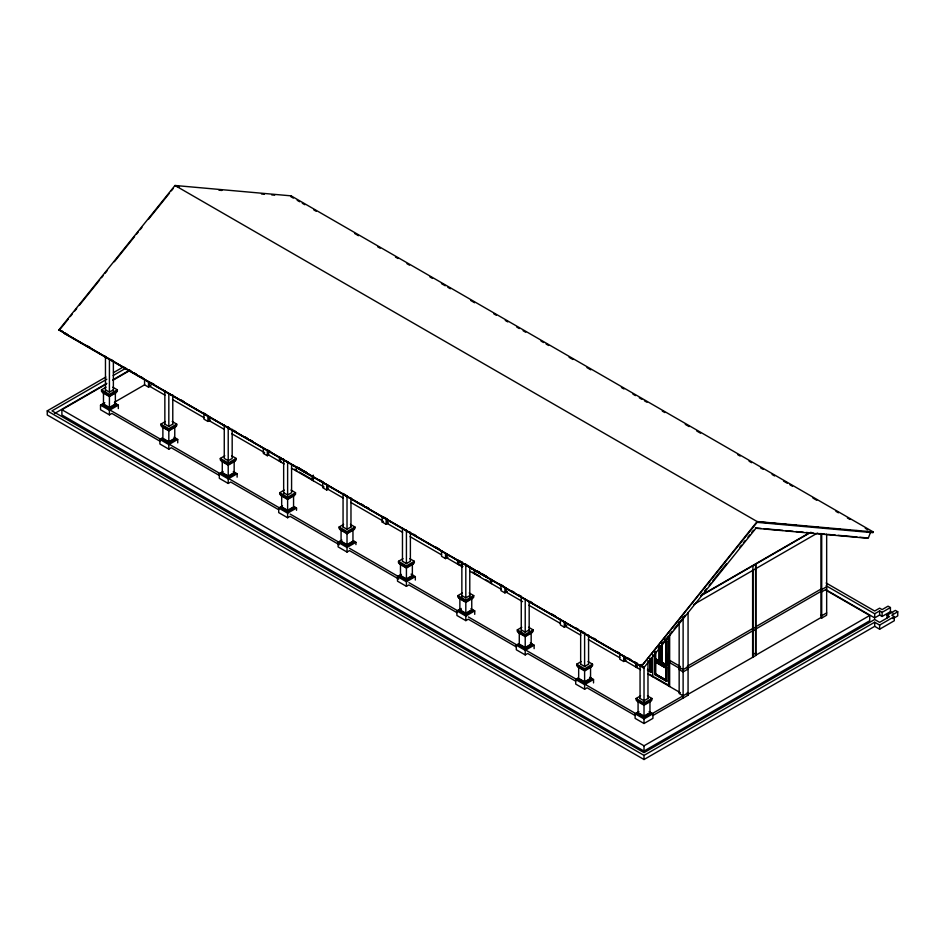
<?xml version="1.0" encoding="UTF-8"?>
<svg xmlns="http://www.w3.org/2000/svg" width="945" height="945" viewBox="0 0 945 945"><rect width="100%" height="100%" fill="white"/><g stroke="black" fill="none" stroke-linecap="round" stroke-linejoin="round"><path stroke-width="1.42" d="M291.095 195.851L175.002 185.48L58.921 329.899L641.324 666.402L757.122 522.349L872.92 532.696L873.215 531.929L291.095 195.851L290.8 196.619L293.352 198.096M59.216 330.325L68.406 318.89M70.237 316.61L72.08 314.319M74.832 310.893L76.675 308.602M79.427 305.176L99.65 280.027M101.481 277.736L103.324 275.444M105.167 273.164L106.998 270.872M114.357 261.73L134.568 236.581M136.411 234.289L138.242 232.009M140.084 229.718L141.927 227.426M148.353 219.429L169.498 193.134M171.328 190.843L173.171 188.563M64.496 333.597L65.016 332.959L67.567 334.435M641.324 666.402L757.122 521.557L873.215 531.929M643.049 667.619L643.261 666.556M658.346 648.589L660.189 646.297M662.043 643.994L663.886 641.69M665.729 639.399L668.505 635.95M670.348 633.646L672.202 631.355M674.045 629.051L685.137 615.266M700.836 595.728L702.678 593.425M704.533 591.133L706.376 588.829M709.152 585.38L710.994 583.089M712.849 580.785L726.705 563.551M739.64 547.462L741.482 545.159M743.325 542.867L745.18 540.564M747.944 537.114L749.798 534.823M751.641 532.519L753.496 530.228M62.252 330.904L63.906 333.254L643.639 667.961L755.929 528.267L868.231 538.296L870.699 531.917L866.341 531.527M893.001 618.632L897.75 615.88L897.75 611.769L891.808 615.195L894.289 616.624L894.289 620.747L879.63 629.205L874.68 626.346L644.018 759.52L47.25 414.973L47.25 410.862L105.875 377.02M113.518 372.602L123.712 366.719M106.797 379.228L51.999 410.862L644.018 752.657L874.68 619.483L879.63 622.342L889.528 616.624L887.06 615.195L887.06 617.935M113.176 375.543L125.921 368.184M54.55 413.508L106.797 383.339M113.176 379.666L129.737 370.097M826.332 590.424L869.731 615.478L869.731 620.747L644.018 751.062L61.897 414.973L61.897 409.717L106.537 383.954M112.916 380.268L129.489 370.7M112.821 387.214L117.345 389.824L117.345 391.431L109.419 396.002L101.505 391.431L101.505 389.824L106.029 387.214M105.462 389.824L109.419 392.116L113.376 389.824M101.505 389.824L109.419 394.408L117.345 389.824M110.577 394.762L116.353 391.431L116.353 392.577L109.419 396.569L102.497 392.577L102.497 391.431L109.419 395.435M159.859 441.126L111.9 413.437L109.419 414.867L100.513 409.717L100.513 405.145L104.8 402.676M114.439 402.251L144.561 384.851L148.53 387.143L150.999 385.714M103.477 392.577L103.477 403.999L109.419 407.437L115.361 403.999L115.361 392.577M109.419 408.004L116.353 403.999L116.353 405.145L109.419 409.15L102.497 405.145L102.497 403.999L109.419 408.004L109.419 409.15M100.513 405.145L109.419 410.295L118.326 405.145L118.326 408.583M172.214 421.505L176.739 424.128L176.739 425.722L168.824 430.294L160.898 425.722L160.898 424.128L165.422 421.505M164.855 424.128L168.824 426.408L172.781 424.128M160.898 424.128L168.824 428.699L176.739 424.128M169.97 429.054L172.285 427.719M173.443 427.057L175.746 425.722L175.746 426.868L168.824 430.873L161.89 426.868L161.89 425.722L167.667 429.054M219.264 475.418L171.293 447.729L168.824 449.159L159.906 444.008L159.906 439.437L162.457 437.972M162.883 426.868L162.883 438.303L168.824 441.728L174.766 438.303L174.766 426.868M168.824 442.295L175.746 438.303L175.746 439.437L168.824 443.441L161.89 439.437L161.89 438.303L168.824 442.295L168.824 443.441M203.966 413.532L203.966 419.155L207.924 421.435L210.404 420.005M159.906 439.437L168.824 444.587L177.731 439.437L177.731 442.874M231.619 455.809L236.144 458.419L236.144 460.014L228.217 464.586L220.303 460.014L220.303 458.419L224.827 455.809M220.303 458.419L228.217 462.991L236.144 458.419M233.994 460.687L228.217 464.019L222.441 460.687M278.657 509.709L230.698 482.021L228.217 483.45L219.311 478.312L219.311 473.74L223.126 471.531M222.276 461.16L222.276 472.594L228.217 476.02L234.159 472.594L234.159 461.16M228.217 476.587L235.151 472.594L235.151 473.74L228.217 477.733L221.295 473.74L221.295 472.594L228.217 476.587L228.217 477.733M263.36 447.824L263.36 453.446L267.329 455.726L268.616 454.982L284.15 463.96M219.311 473.74L228.217 478.879L237.124 473.74L237.124 477.166M282.472 459.565L283.169 459.164M281.09 461.503L280.488 461.845L280.488 457.427M299.104 468.247L298.313 468.708L310.385 475.453L309.7 474.473M291.013 490.101L295.537 492.711L295.537 494.306L287.623 498.889L279.696 494.306L279.696 492.711L284.221 490.101M312.76 479.788L312.169 480.131L312.169 475.713M279.696 492.711L287.623 497.283L295.537 492.711M293.399 494.979L287.623 498.31L283.004 495.641M339.326 544.733L290.091 516.313L287.623 517.742L278.704 512.603L278.704 508.032L282.531 505.823M281.681 495.452L281.681 506.886L287.623 510.312L293.564 506.886L293.564 495.452M287.623 510.891L294.545 506.886L294.545 508.032L287.623 512.025L280.689 508.032L280.689 506.886L287.623 510.891L287.623 512.025M322.765 482.115L322.765 487.738L326.722 490.03L328.01 489.286L343.13 498.015M278.704 508.032L287.623 513.17L296.529 508.032L296.529 510.312M350.418 524.392L354.942 527.003L354.942 528.609L347.016 533.181L339.101 528.609L339.101 527.003L343.626 524.392M343.059 527.003L347.016 529.294L350.973 527.003M339.101 527.003L347.016 531.574L354.942 527.003M347.016 532.602L350.489 530.606M398.719 579.037L349.496 550.616L347.016 552.045L338.109 546.895L338.109 542.324L341.925 540.115M382.158 516.407L382.158 522.03L383.446 521.286M341.074 529.743L341.074 541.178L347.016 544.603L352.957 541.178L352.957 529.743M347.016 545.182L353.95 541.178L353.95 542.324L347.016 546.328L340.094 542.324L340.094 541.178L347.016 545.182L347.016 546.328M382.158 522.03L386.127 524.321L388.596 522.892M338.109 542.324L347.016 547.462L355.934 542.324L355.934 544.603M409.811 558.684L414.335 561.295L414.335 562.901L406.421 567.472L398.495 562.901L398.495 561.295L403.019 558.684M402.464 561.295L406.421 563.586L410.378 561.295M398.495 561.295L406.421 565.866L414.335 561.295M408.724 565.571L406.421 566.905L399.487 562.901L399.487 564.047L406.421 568.039L413.343 564.047L413.343 562.901L411.04 564.236M456.86 612.596L408.89 584.908L406.421 586.337L397.502 581.187L397.502 576.615L401.33 574.406M400.479 564.047L400.479 575.47L406.421 578.907L412.363 575.47L412.363 564.047M406.421 579.474L413.343 575.47L413.343 576.615L406.421 580.62L399.487 576.615L399.487 575.47L406.421 579.474L406.421 580.62M441.563 550.699L441.563 556.321L445.52 558.613L448.001 557.184M397.502 576.615L406.421 581.766L415.327 576.615L415.327 580.041M461.562 561.932L460.664 562.44L463.05 563.811M475.122 573.532L474.532 573.875L474.532 569.445M487.892 577.36L477.201 571.182L476.504 571.583L488.589 578.328M469.216 592.976L473.74 595.598L473.74 597.193L465.814 601.764L457.9 597.193L457.9 595.598L462.424 592.976M490.963 582.675L490.372 583.018L490.372 578.588M469.783 595.598L465.814 597.878L461.857 595.598M457.9 595.598L465.814 600.169L473.74 595.598M468.129 599.862L465.814 601.197L460.038 597.854M469.287 599.189L472.748 597.193L472.748 598.339L465.814 602.331L458.892 598.339L458.892 597.193M516.254 646.888L468.295 619.199L465.814 620.629L456.907 615.478L456.907 610.907L461.195 608.438M458.892 610.907L465.814 614.911L472.748 610.907L472.748 609.773L465.814 613.766L458.892 609.773L458.892 610.907L461.195 609.572M459.872 598.339L459.872 609.773L465.814 613.199L471.756 609.773L471.756 598.339M500.956 585.002L500.956 590.625L504.925 592.905L507.394 591.476M456.907 610.907L465.814 616.057L474.733 610.907L474.733 614.345M528.609 627.279L533.134 629.89L533.134 631.484L525.219 636.056L517.293 631.484L517.293 629.89L521.817 627.279M529.176 629.89L525.219 632.17L521.262 629.89M517.293 629.89L525.219 634.461L533.134 629.89M528.68 633.493L532.141 631.484L532.141 632.63L525.219 636.635L518.285 632.63L518.285 631.484L525.219 635.489M575.659 681.18L527.688 653.491L525.219 654.92L516.313 649.782L516.313 645.199L518.852 643.734M519.278 632.63L519.278 644.065L525.219 647.49L531.161 644.065L531.161 632.63M525.219 648.057L532.141 644.065L532.141 645.199L525.219 649.203L518.285 645.199L518.285 644.065L525.219 648.057L525.219 649.203M560.361 619.294L560.361 624.917L564.319 627.197L566.799 625.767M516.313 645.199L525.219 650.349L534.126 645.199L534.126 648.636M588.014 661.571L592.539 664.181L592.539 665.776L584.612 670.348L576.698 665.776L576.698 664.181L581.222 661.571M702.359 594.606L809.617 532.673M701.131 595.645L810.999 532.224M580.655 664.181L584.612 666.461L588.581 664.181M693.476 604.646L817.39 533.098M576.698 664.181L584.612 668.753L592.539 664.181M585.77 669.119L588.085 667.784M589.231 667.111L591.546 665.776L591.546 666.922L584.612 670.926L577.69 666.922L577.69 665.776L583.467 669.119M635.052 715.483L587.093 687.783L584.612 689.212L575.706 684.074L575.706 679.502L578.257 678.026M578.671 666.922L578.671 678.356L584.612 681.782L590.554 678.356L590.554 666.922M584.612 682.361L591.546 678.356L591.546 679.502L584.612 683.495L577.69 679.502L577.69 678.356L584.612 682.361L584.612 683.495M619.766 653.586L619.766 659.208L623.724 661.5L626.192 660.071M575.706 679.502L584.612 684.641L593.531 679.502L593.531 682.928M668.564 638.914L668.564 636.859M665.8 641.773L665.894 664.583M664.689 639.989L666.78 641.206L666.095 641.608L666.591 666.012L661.335 662.977L661.335 645.553M638.867 665.327L639.753 664.807M637.485 667.264L636.883 667.607L636.883 663.189M660.153 646.085L659.953 662.185L654.708 659.149L655.594 658.641L655.594 651.495M654.708 660.756L666.78 667.501L666.591 681.333L654.708 674.47L654.708 660.756L666.591 667.607L666.591 681.333M655.405 661.724L666.19 667.843L666.095 680.246L666.78 681.215L654.909 674.352L654.909 660.638L655.405 661.724L666.095 667.891L666.78 667.501M655.594 662.067L665.894 668.009L655.594 662.067L655.594 673.95L654.708 674.47M659.256 660.756L659.256 646.463M654.909 653.231L654.909 659.031L660.153 662.067L659.456 661.098L659.563 646.463M661.335 662.977L662.232 662.469L662.232 642.458M647.762 669.438L650.054 670.749L650.054 658.866M647.668 669.485L650.349 671.044L650.349 658.689M650.751 672.178L650.94 658.346L650.751 672.178L648.376 670.808M666.095 664.926L666.19 641.549M653.326 676.407L652.723 676.75L652.723 654.625M687.275 666.296L752.622 628.567M755.587 626.854L820.922 589.137M752.917 628.744L755.882 627.031M688.066 666.757L683.117 669.615L679.16 667.324M821.713 589.585L826.662 586.739M687.275 668.576L752.622 630.858M755.587 629.146L820.922 591.416M647.408 695.863L651.932 698.473L651.932 700.08L644.018 704.651L636.091 700.08L636.091 698.473L640.615 695.863M752.917 631.024L755.882 629.311M688.066 669.036L683.117 671.895L679.16 669.615M821.713 591.877L826.662 589.018M647.975 698.473L644.018 700.765L640.06 698.473M636.091 698.473L644.018 703.045L651.932 698.473M649.794 700.741L644.018 704.072L638.241 700.741M649.109 711.585L652.924 713.794L652.924 718.365L644.018 723.504L635.111 718.365L635.111 713.794L638.926 711.585M638.076 701.214L638.076 712.648L644.018 716.074L649.959 712.648L649.959 701.214M644.018 716.653L650.94 712.648L650.94 713.794L644.018 717.798L637.084 713.794L637.084 712.648L644.018 716.653L644.018 717.798M651.743 713.9L688.066 692.933L687.275 692.472M826.662 612.915L821.713 615.774L820.922 615.313M635.111 713.794L644.018 718.932L652.924 713.794M755.882 564.047L755.882 655.487L687.275 694.764L688.066 695.213L688.066 612.549M755.587 563.87L755.587 655.322L820.922 617.593L821.713 618.054L826.662 615.195L826.662 533.996M652.96 715.483L688.066 695.213M61.897 409.717L644.018 745.806L869.731 615.478M826.178 585.758L874.68 613.766L879.63 610.907L882.11 612.336L890.426 607.541L890.426 611.651L882.11 616.459L879.63 615.03L874.68 617.888L826.178 589.881M47.25 410.862L644.018 755.398L874.68 622.223L879.63 625.082L894.289 616.624M887.06 615.195L895.376 610.399L897.75 611.769M176.479 186.401L179.408 186.673M218.98 190.205L221.91 190.465M261.493 193.997L264.423 194.257M271.747 194.918L274.676 195.178M760.288 522.053L766.1 522.573M771.911 523.093L776.27 523.483M782.082 524.002L786.441 524.392M792.253 524.912L796.611 525.302M803.876 525.952L806.782 526.211M814.047 526.861L818.405 527.251M824.217 527.771L828.576 528.16M834.376 528.68L840.188 529.2M845.999 529.72L850.358 530.098M856.17 530.617L860.529 531.007M761.15 528.444L755.338 527.924L755.929 528.267M764.044 528.704L782.921 530.393M785.827 530.653L793.079 531.303M795.985 531.551L803.25 532.2M806.144 532.46L813.409 533.11M817.756 533.5L825.02 534.149M827.926 534.409L835.179 535.059M838.085 535.319L856.95 537.008M859.855 537.256L867.12 537.906M297.191 200.305L299.742 201.781M302.294 203.246L304.845 204.722M313.787 209.885L316.339 211.361M354.635 233.474L358.462 235.683M377.61 246.739L380.162 248.204M395.482 257.052L398.034 258.528M406.976 263.69L409.528 265.155M429.951 276.956L432.503 278.432M441.433 283.583L445.272 285.792M447.824 287.268L450.375 288.745M470.799 300.534L474.626 302.743M493.774 313.799L496.326 315.276M505.268 320.438L507.819 321.914M516.761 327.064L519.313 328.541M523.14 330.75L525.692 332.227M541.012 341.074L543.564 342.551M546.115 344.027L548.667 345.492M569.091 357.293L572.93 359.502M586.963 367.605L590.802 369.814M621.432 387.509L623.983 388.974M632.926 394.136L635.477 395.612M639.304 397.821L641.856 399.298M644.407 400.774L646.971 402.251M662.28 411.087L664.843 412.563M685.267 424.352L689.094 426.573M696.749 430.991L700.576 433.2M737.596 454.569L740.159 456.045M749.09 461.207L751.641 462.684M760.583 467.846L763.135 469.311M772.065 474.473L774.616 475.949M783.559 481.111L787.386 483.32M789.937 484.797L792.489 486.262M812.924 498.062L816.752 500.271M835.9 511.328L838.451 512.804M847.381 517.954L849.945 519.431M865.254 528.279L867.805 529.755M175.002 185.48L757.122 521.557M890.426 607.541L888.052 606.17L882.11 609.596L879.63 608.167L874.68 611.025L826.143 583.006M890.426 611.651L892.895 613.081M755.587 653.03L752.622 654.755M666.13 638.773L668.564 640.178L668.564 685.905L669.166 685.562L654.542 677.116M664.489 640.108L666.591 641.312L666.591 666.012M669.651 660.354L680.447 666.579M669.651 662.634L680.447 668.871M663.343 662.988L665.374 664.17M655.499 651.4L655.405 658.748L659.563 661.039M666.19 664.867L662.138 662.528L662.138 642.517M655.405 658.748L659.504 661.228M661.937 662.634L666.13 665.056M660.354 661.949L655.098 658.925L655.098 653.113M666.981 665.776L661.736 662.752L661.736 645.317M656.291 661.205L666.981 667.383M86.727 345.492L90.555 347.701M110.99 359.502L113.542 360.978M128.874 369.826L131.426 371.302M133.977 372.779L136.529 374.244M140.368 376.464L142.919 377.929M151.861 383.091L154.413 384.568M181.239 400.054L183.791 401.53M202.951 412.587L206.778 414.808M227.213 426.597L229.765 428.073M233.592 430.282L236.155 431.759M245.086 436.921L247.649 438.397M250.201 439.874L252.752 441.35M268.085 450.198L270.636 451.675M297.451 467.149L307.208 472.819M319.162 479.694L323.001 481.903M343.437 493.703L345.988 495.18M361.309 504.028L363.86 505.492M366.424 506.969L368.975 508.445M384.296 517.293L386.859 518.77M413.674 534.256L416.225 535.732M435.385 546.789L439.212 548.998M459.648 560.798L462.211 562.275M464.763 563.752L468.59 565.96M477.532 571.123L480.084 572.599M482.635 574.076L486.557 576.356M500.519 584.4L503.071 585.865M512.013 591.027L514.564 592.503M518.403 594.712L520.955 596.189M529.897 601.351L532.448 602.827M551.608 613.884L555.436 616.105M575.871 627.893L578.423 629.37M580.986 630.847L584.813 633.055M593.755 638.218L596.307 639.694M616.742 651.495L619.294 652.971M628.236 658.133L630.787 659.61M634.627 661.819L637.178 663.295M655.594 673.95L665.894 679.904L665.894 668.009M299.01 468.307L301.479 469.618M303.676 470.893L307.113 472.866M666.19 680.187L655.405 674.068L655.499 661.665M58.921 329.899L641.029 665.989M655.298 674.128L657.673 675.498M660.059 676.868L663.614 678.923M647.585 669.899L651.14 671.954L651.14 659.61M665.8 680.412L655.098 674.246L655.098 660.52M647.384 670.005L650.94 672.072L650.255 671.092M291.97 465.046L294.545 466.31L293.86 465.33M468.98 567.248L472.748 569.185L472.051 568.217M294.486 469.24L296.931 470.645L296.328 470.988L296.328 466.57M299.364 472.051L311.543 479.091M459.282 564.389L462.944 566.492M472.689 572.127L480.001 576.344M486.084 579.864L488.53 581.269M649.664 674.305L652.097 675.71M164.938 395.128L149.818 386.399L149.818 382.182M172.498 399.499L203.99 417.678M224.331 429.42L209.211 420.69L209.211 416.473M231.891 433.79L264.647 452.702M291.462 468.177L324.052 486.994M350.689 502.374L382.193 520.565M402.535 532.307L387.415 523.577L387.415 519.36M410.095 536.665L441.587 554.857M462.341 566.835L446.808 557.869L446.808 553.652M469.653 571.063L501.051 589.184M522.585 601.622L506.213 592.161L506.213 587.944M528.893 605.261L560.385 623.44M580.726 635.182L565.606 626.452L565.606 622.235M588.286 639.552L619.79 657.732M640.545 669.721L625.011 660.756L625.011 656.539M647.857 673.939L680.447 692.756M683.117 695.792L679.16 693.5L679.16 621.916M283.654 492.711L287.623 495.003L291.58 492.711L291.58 464.999M345.858 531.94L340.094 528.609L340.094 529.743L347.016 533.748L353.95 529.743L353.95 528.609M114.51 402.948L118.326 405.145M173.915 437.24L177.731 439.437M233.309 471.531L237.124 473.74M293.978 506.555L296.529 508.032M353.383 540.859L355.934 542.324M411.04 574.135L415.327 576.615M470.905 608.71L474.733 610.907M530.31 643.002L534.126 645.199M589.704 677.293L593.531 679.502M110.683 410.449L161.075 439.543M170.076 444.741L220.48 473.835M229.481 479.032L279.874 508.138M290.139 514.056L339.279 542.43M349.544 548.348L398.684 576.722M408.937 582.64L458.077 611.013M468.342 616.943L517.482 645.305M526.471 650.503L576.875 679.597M585.876 684.794L636.28 713.9M641.171 664.441L643.639 667.961M882.11 612.336L882.11 616.459M879.63 610.907L879.63 615.03M879.63 625.082L879.63 629.205M874.68 613.766L874.68 617.888M874.68 622.223L874.68 626.346M821.713 533.925L821.713 618.054M820.922 533.476L820.922 617.593M752.917 565.76L752.917 657.212M752.622 569.977L752.622 657.035M683.117 616.872L683.117 698.072M669.651 634.142L669.651 686.531M666.78 641.206L666.78 665.894L661.535 662.87L661.535 645.435M666.095 667.891L666.095 680.246M659.953 646.203L659.953 662.185M659.456 646.522L659.456 661.098M654.708 651.885L654.708 659.149M650.94 700.08L650.94 701.214L644.018 705.218L637.084 701.214L637.084 700.08M649.959 658.925L649.959 670.808M647.975 660.531L647.975 698.532M644.018 667.205L644.018 702.289M644.018 703.045L644.018 716.074M644.018 718.932L644.018 723.504M644.018 745.806L644.018 751.062M644.018 755.398L644.018 759.52M640.06 664.914L640.06 698.532M635.796 662.764L635.796 666.981M623.724 655.877L623.724 661.5M588.581 635.005L588.581 664.24M584.612 632.914L584.612 666.532M584.612 668.753L584.612 681.782M584.612 684.641L584.612 689.212M580.655 630.622L580.655 664.24M564.319 621.574L564.319 627.197M529.176 602.178L529.176 631.414M525.219 598.622L525.219 632.24M525.219 634.461L525.219 647.49M525.219 650.349L525.219 654.92M521.262 596.33L521.262 631.414M504.925 587.282L504.925 592.905M491.459 579.427L491.459 583.644M469.783 566.421L469.783 597.122M465.814 564.319L465.814 597.937M465.814 600.169L465.814 613.199M465.814 613.766L465.814 614.911M465.814 616.057L465.814 620.629M461.857 562.039L461.857 597.122M458.691 560.302L458.691 564.732M457.604 559.889L457.604 564.094M445.52 552.99L445.52 558.613M410.378 532.13L410.378 561.365M406.421 530.027L406.421 563.645M406.421 565.866L406.421 578.907M406.421 581.766L406.421 586.337M402.464 527.747L402.464 561.365M386.127 518.699L386.127 524.321M350.973 497.838L350.973 527.074M347.016 495.735L347.016 529.354M347.016 531.574L347.016 544.603M347.016 547.462L347.016 552.045M343.059 493.444L343.059 527.074M328.01 485.293L328.01 489.286M326.722 484.407L326.722 490.03M313.256 475.146L313.256 480.769M294.545 494.306L294.545 495.452L287.623 499.456L280.689 495.452L280.689 494.306M287.623 461.443L287.623 495.062M287.623 497.283L287.623 510.312M287.623 513.17L287.623 517.742M283.654 459.152L283.654 494.235M279.401 457.002L279.401 461.219M268.616 450.777L268.616 454.982M267.329 450.103L267.329 455.726M235.151 460.014L235.151 461.16L228.217 465.164L221.295 461.16L221.295 460.014M232.175 429.243L232.175 458.479L228.217 460.699L224.26 458.419L224.26 424.86M228.217 427.152L228.217 462.223M228.217 462.991L228.217 476.02M228.217 478.879L228.217 483.45M207.924 415.812L207.924 421.435M172.781 394.951L172.781 424.187M168.824 394.313L168.824 426.478M168.824 428.699L168.824 441.728M168.824 444.587L168.824 449.159M164.855 390.568L164.855 424.187M148.53 381.52L148.53 387.143M144.561 379.24L144.561 384.851M113.376 362.124L113.376 391.36M109.419 358.557L109.419 392.175M109.419 394.408L109.419 407.437M109.419 410.295L109.419 414.867M105.462 356.277L105.462 391.36"/></g></svg>
